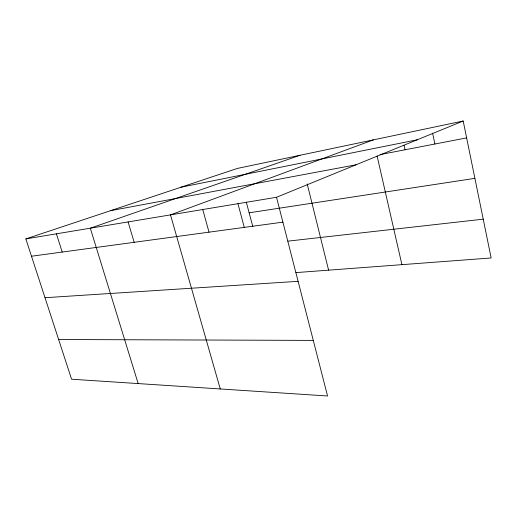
<?xml version="1.0" encoding="UTF-8"?>
<svg xmlns="http://www.w3.org/2000/svg" width="517" height="517" viewBox="0 0 517 517"><rect width="100%" height="100%" fill="white"/><g stroke="black" fill="none" stroke-linecap="round" stroke-linejoin="round"><path stroke-width="0.78" d="M276.511 197.281L327.565 395.99L71.566 379.213L25.85 238.899L276.511 197.281L463.187 121.01L491.15 257.964L295.95 272.608M373.423 139.861L170.494 214.885L220.261 388.958M300.093 155.255L90.313 228.197L138.162 383.575M25.85 238.899L237.374 168.432L463.187 121.01M181.002 187.212L417.18 139.81M380.047 154.596L466.631 137.89M110.541 210.684L356.006 164.8M249.136 212.804L474.89 178.352M31.492 256.225L282.896 222.148M287.866 241.148L483.227 219.169M45.011 297.714L298.102 281.326M58.634 339.52L313.283 340.399M56.418 233.826L62.208 252.063M128.1 221.922L134.161 242.305M202.742 209.527L209.017 232.165M237.943 203.685L244.276 227.383M246.299 202.102L252.832 226.743M307.214 183.968L328.599 270.158M377.106 155.985L401.909 264.659M404.048 145.251L405.044 149.775M432.58 133.127L434.894 144.01"/></g></svg>
